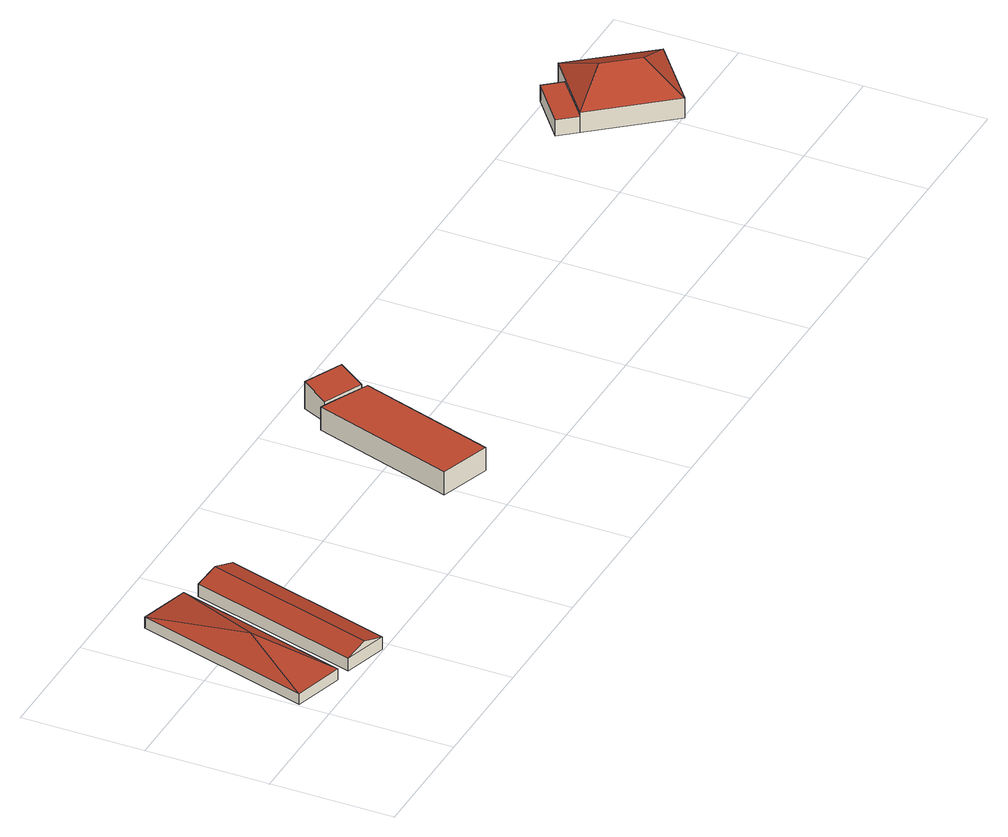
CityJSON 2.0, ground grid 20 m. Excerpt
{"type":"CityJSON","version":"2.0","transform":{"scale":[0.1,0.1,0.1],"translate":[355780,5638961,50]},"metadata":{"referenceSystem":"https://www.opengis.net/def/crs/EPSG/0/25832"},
"CityObjects":{
"building1":{"type":"Building","attributes":{"Geometrietyp2DReferenz":"3000","Gemeindeschluessel":"05315000","function":"31001_2741","roofType":"3500","measuredHeight":4.43},"geometry":[{"type":"Solid","lod":"2","boundaries":[[[[0,1,2,3]],[[4,5,1,0]],[[6,7,5,4]],[[3,2,7,6]],[[3,8,0]],[[0,8,4]],[[4,8,6]],[[6,8,3]],[[1,5,7,2]]]],"semantics":{"surfaces":[{"type":"WallSurface"},{"type":"RoofSurface"},{"type":"GroundSurface"}],"values":[[0,0,0,0,1,1,1,1,2]]}}]},
"building2":{"type":"Building","attributes":{"Geometrietyp2DReferenz":"3000","Gemeindeschluessel":"05315000","function":"31001_2741","roofType":"3100","measuredHeight":3.38},"geometry":[{"type":"Solid","lod":"2","boundaries":[[[[9,10,11,12]],[[13,14,10,9]],[[15,16,14,13]],[[12,11,16,15]],[[9,17,13]],[[15,18,12]],[[12,18,17,9]],[[13,17,18,15]],[[10,14,16,11]]]],"semantics":{"surfaces":[{"type":"WallSurface"},{"type":"RoofSurface"},{"type":"GroundSurface"}],"values":[[0,0,0,0,0,0,1,1,2]]}}]},
"building3":{"type":"Building","attributes":{"Geometrietyp2DReferenz":"3000","Gemeindeschluessel":"05315000","function":"31001_2000","roofType":"1000","measuredHeight":4.01,"storeysAboveGround":1},"address":[{"country":"Germany","locality":"Köln","thoroughfareNumber":"5","thoroughfareName":"Auf der Heidekaul"}],"geometry":[{"type":"Solid","lod":"2","boundaries":[[[[19,20,21,22]],[[23,24,20,19]],[[25,26,24,23]],[[27,28,26,25]],[[22,21,28,27]],[[25,23,19,22,27]],[[20,24,26,28,21]]]],"semantics":{"surfaces":[{"type":"WallSurface"},{"type":"RoofSurface"},{"type":"GroundSurface"}],"values":[[0,0,0,0,0,1,2]]}}]},
"building4":{"type":"Building","attributes":{"Geometrietyp2DReferenz":"3000","Gemeindeschluessel":"05315000","function":"31001_2000","roofType":"2100","measuredHeight":4.66},"address":[{"country":"Germany","locality":"Köln","thoroughfareNumber":"3","thoroughfareName":"Auf der Heidekaul"}],"geometry":[{"type":"Solid","lod":"2","boundaries":[[[[29,30,31,32]],[[33,34,30,29]],[[35,36,34,33]],[[32,31,36,35]],[[33,29,32,35]],[[30,34,36,31]]]],"semantics":{"surfaces":[{"type":"WallSurface"},{"type":"RoofSurface"},{"type":"GroundSurface"}],"values":[[0,0,0,0,1,2]]}}]},
"building5":{"type":"Building","attributes":{"Gemeindeschluessel":"05315000","Geometrietyp2DReferenz":"3000","function":"31001_1010"},"address":[{"country":"Germany","locality":"Köln","thoroughfareNumber":"1","thoroughfareName":"Auf der Heidekaul"}],"children":["building5-1","building5-2"]},
"building5-1":{"type":"BuildingPart","attributes":{"roofType":"3200","measuredHeight":7,"storeysAboveGround":1},"parents":["building5"],"geometry":[{"type":"MultiSurface","lod":"2","boundaries":[[[37,38,39,40]],[[41,42,38,37]],[[43,44,42,41]],[[37,45,41]],[[43,46,40]],[[40,46,45,37]],[[41,45,46,43]],[[38,42,44,39]],[[47,48,43,40,39,49]],[[48,47,49,44]]],"semantics":{"surfaces":[{"type":"WallSurface"},{"type":"RoofSurface"},{"type":"GroundSurface"},{"type":"ClosureSurface"}],"values":[0,0,0,1,1,1,1,2,0,3]}}]},
"building5-2":{"type":"BuildingPart","attributes":{"roofType":"1000","measuredHeight":2.75,"storeysAboveGround":1},"parents":["building5"],"geometry":[{"type":"Solid","lod":"2","boundaries":[[[[47,49,50,51]],[[52,53,44,48]],[[51,50,53,52]],[[48,47,51,52]],[[49,44,53,50]],[[47,48,44,49]]]],"semantics":{"surfaces":[{"type":"WallSurface"},{"type":"RoofSurface"},{"type":"GroundSurface"},{"type":"ClosureSurface"}],"values":[[0,0,0,1,2,3]]}}]}
},
"vertices":[
[168,313,29],[168,313,10],[86,336,10],[86,336,29],[85,26,29],[85,26,10],[3,49,29],[3,49,10],[81,164,54],
[185,2,31],[185,2,9],[266,281,9],[266,281,31],[113,23,31],[113,23,9],[194,302,31],[194,302,9],[149,13,43],[230,292,43],
[673,319,51],[673,319,11],[657,326,11],[657,326,51],[737,289,51],[737,289,11],[665,65,51],[665,65,11],[582,92,51],[582,92,11],
[696,370,59],[696,370,12],[677,329,12],[677,329,47],[759,341,59],[759,341,12],[740,300,47],[740,300,12],
[1693,270,61],[1693,270,26],[1595,392,26],[1595,392,61],[1592,187,61],[1592,187,26],[1494,308,61],[1494,308,26],[1615,263,96],[1572,316,96],[1565,367,54],[1494,308,54],[1565,367,26],
[1542,395,26],[1542,395,54],[1470,337,54],[1470,337,26]
]}
